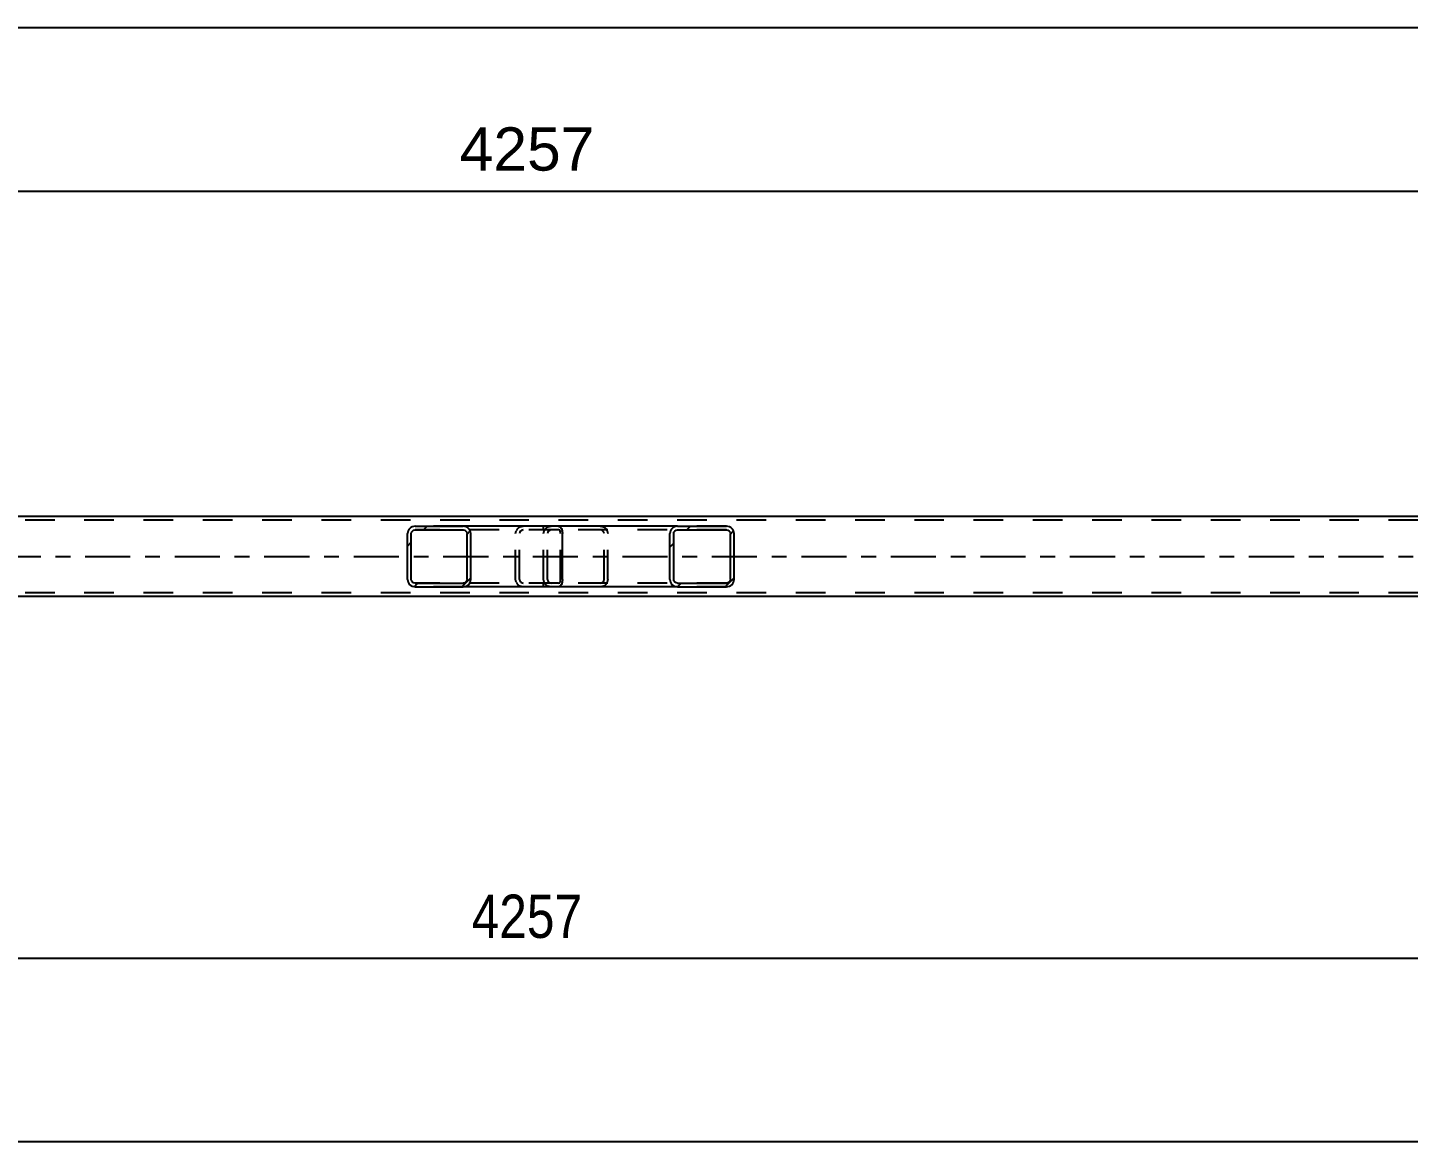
# Model space of a CAD drawing. Header units: millimetres. Extents: x -106 to 735, y -422 to 172.
# Drawn here: x 106.4 to 197.7, y -247 to -173.3 of the extents above; entities that cross this region are included whole.
import ezdxf

# ---------------------------------------------------------------- set-up
doc = ezdxf.new("R2010")
doc.units = ezdxf.units.MM
doc.linetypes.add('DXK_LINE_DOT2', pattern=[3.9198, 1.9599, -1.9599])
doc.linetypes.add('DXK_LINE_DOT3', pattern=[5.9187, 2.979, -0.9799, 0.9799, -0.9799])
doc.styles.add('Arial', font='ARIAL.TTF', dxfattribs={"height": 0.2})
doc.styles.add('Arial Narrow', font='ARIALN.TTF', dxfattribs={"height": 0.2})

# ---------------------------------------------------------------- blocks, each defined once
blk = doc.blocks.new('Part-717034374-3251 - 3113')
at = {"color": 2, "linetype": 'Continuous'}
for p, q in [((629.555, -205.669), (-37.726, -205.669)), ((223.783, -210.949), (59.514, -210.949))]:
    blk.add_line(p, q, dxfattribs=at)
at = {"color": 7, "linetype": 'DXK_LINE_DOT2'}
for p, q in [((629.555, -205.909), (-37.726, -205.909)), ((629.555, -210.709), (-37.726, -210.709))]:
    blk.add_line(p, q, dxfattribs=at)
at = {"color": 7, "linetype": 'DXK_LINE_DOT3'}
blk.add_line((-37.726, -208.309), (629.555, -208.309), dxfattribs=at)
blk = doc.blocks.new('Part-717034374-3304 - 3113')
at = {"linetype": 'Continuous'}
h = blk.add_hatch(dxfattribs=at)
h.set_pattern_fill('', scale=0.7, style=0, pattern_type=0)
h.set_pattern_definition([(45, (153.1103, -206.6051), (-1.57154, 1.57154), [])])
h.paths.add_polyline_path([(153.149, -206.789), (153.11, -206.605), (153, -206.449), (152.834, -206.345), (152.638, -206.309), (149.403, -206.309), (149.208, -206.345), (149.042, -206.449), (148.931, -206.605), (148.892, -206.789), (148.892, -209.829), (148.931, -210.012), (149.042, -210.168), (149.208, -210.272), (149.403, -210.309), (152.638, -210.309), (152.834, -210.272), (153, -210.168), (153.11, -210.012), (153.149, -209.829)])
h.paths.add_polyline_path([(152.874, -209.921), (152.819, -209.999), (152.736, -210.051), (152.638, -210.069), (149.403, -210.069), (149.306, -210.051), (149.223, -209.999), (149.167, -209.921), (149.148, -209.829), (149.148, -206.789), (149.167, -206.697), (149.223, -206.619), (149.306, -206.567), (149.403, -206.549), (152.638, -206.549), (152.736, -206.567), (152.819, -206.619), (152.874, -206.697), (152.894, -206.789), (152.894, -209.829)])
at = {"color": 7, "linetype": 'DXK_LINE_DOT2'}
for p, q in [((140.858, -206.345), (141.053, -206.309)), ((141.535, -206.309), (141.053, -206.309)), ((144.289, -206.309), (144.484, -206.345)), ((152.638, -206.309), (149.403, -206.309)), ((140.543, -206.789), (140.582, -206.605)), ((140.543, -209.829), (140.543, -206.789)), ((140.817, -206.697), (140.798, -206.789)), ((140.798, -209.829), (140.798, -206.789)), ((140.873, -206.619), (140.817, -206.697)), ((140.956, -206.567), (140.873, -206.619)), ((141.053, -206.549), (140.956, -206.567)), ((152.638, -206.549), (141.053, -206.549)), ((144.386, -206.567), (144.289, -206.549)), ((144.469, -206.619), (144.386, -206.567)), ((144.525, -206.697), (144.469, -206.619)), ((144.544, -206.789), (144.525, -206.697)), ((144.544, -209.829), (144.544, -206.789)), ((144.76, -206.605), (144.799, -206.789)), ((144.799, -209.829), (144.799, -206.789)), ((140.582, -210.012), (140.543, -209.829)), ((140.798, -209.829), (140.817, -209.921)), ((140.817, -209.921), (140.873, -209.999)), ((144.469, -209.999), (144.525, -209.921)), ((144.525, -209.921), (144.544, -209.829)), ((144.799, -209.829), (144.76, -210.012)), ((141.053, -210.309), (140.858, -210.272)), ((140.873, -209.999), (140.956, -210.051)), ((140.956, -210.051), (141.053, -210.069)), ((152.638, -210.069), (141.053, -210.069)), ((141.535, -210.309), (141.053, -210.309)), ((144.289, -210.069), (144.386, -210.051)), ((144.484, -210.272), (144.289, -210.309)), ((144.386, -210.051), (144.469, -209.999)), ((152.638, -210.309), (149.403, -210.309))]:
    blk.add_line(p, q, dxfattribs=at)
at = {"color": 2, "linetype": 'Continuous'}
for p, q in [((149.403, -206.309), (141.535, -206.309)), ((149.403, -206.309), (149.208, -206.345)), ((149.403, -206.309), (152.638, -206.309)), ((152.834, -206.345), (152.638, -206.309)), ((148.931, -206.605), (148.892, -206.789)), ((148.892, -209.829), (148.892, -206.789)), ((149.148, -206.789), (149.167, -206.697)), ((149.148, -209.829), (149.148, -206.789)), ((149.167, -206.697), (149.223, -206.619)), ((149.223, -206.619), (149.306, -206.567)), ((149.306, -206.567), (149.403, -206.549)), ((149.403, -206.549), (152.638, -206.549)), ((152.638, -206.549), (152.736, -206.567)), ((152.736, -206.567), (152.819, -206.619)), ((152.819, -206.619), (152.874, -206.697)), ((152.874, -206.697), (152.894, -206.789)), ((152.894, -209.829), (152.894, -206.789)), ((153.149, -206.789), (153.11, -206.605)), ((153.149, -209.829), (153.149, -206.789)), ((148.892, -209.829), (148.931, -210.012)), ((149.167, -209.921), (149.148, -209.829)), ((149.223, -209.999), (149.167, -209.921)), ((152.874, -209.921), (152.819, -209.999)), ((152.894, -209.829), (152.874, -209.921)), ((153.11, -210.012), (153.149, -209.829)), ((149.403, -210.309), (141.535, -210.309)), ((149.208, -210.272), (149.403, -210.309)), ((149.306, -210.051), (149.223, -209.999)), ((149.403, -210.069), (149.306, -210.051)), ((149.403, -210.069), (152.638, -210.069)), ((149.403, -210.309), (152.638, -210.309)), ((152.736, -210.051), (152.638, -210.069)), ((152.638, -210.309), (152.834, -210.272)), ((152.819, -209.999), (152.736, -210.051))]:
    blk.add_line(p, q, dxfattribs=at)
at = {"color": 7, "linetype": 'DXK_LINE_DOT2'}
for centre, start, end in [((141.034, -206.81), 110.75832, 155.68004), ((144.308, -206.81), 24.31996, 69.24168), ((141.034, -209.808), 204.31996, 249.24168), ((144.308, -209.808), 290.75832, 335.68004)]:
    blk.add_arc(centre, 0.496, start, end, dxfattribs=at)
at = {"color": 2, "linetype": 'Continuous'}
for centre, start, end in [((149.384, -206.81), 110.75831, 155.68004), ((152.658, -206.81), 24.31996, 69.24169), ((149.384, -209.808), 204.31996, 249.24169), ((152.658, -209.808), 290.75831, 335.68004)]:
    blk.add_arc(centre, 0.496, start, end, dxfattribs=at)
blk = doc.blocks.new('Part-717034374-3305 - 3113')
at = {"linetype": 'Continuous'}
h = blk.add_hatch(dxfattribs=at)
h.set_pattern_fill('', scale=0.7, style=0, pattern_type=0)
h.set_pattern_definition([(45, (135.6987, -206.6051), (-1.57154, 1.57154), [])])
h.paths.add_polyline_path([(135.737, -206.789), (135.699, -206.605), (135.59, -206.449), (135.427, -206.345), (135.234, -206.309), (132.05, -206.309), (131.857, -206.345), (131.694, -206.449), (131.585, -206.605), (131.547, -206.789), (131.547, -209.829), (131.585, -210.012), (131.694, -210.168), (131.857, -210.272), (132.05, -210.309), (135.234, -210.309), (135.427, -210.272), (135.59, -210.168), (135.699, -210.012), (135.737, -209.829)])
h.paths.add_polyline_path([(135.466, -209.921), (135.412, -209.999), (135.33, -210.051), (135.234, -210.069), (132.05, -210.069), (131.954, -210.051), (131.872, -209.999), (131.818, -209.921), (131.799, -209.829), (131.799, -206.789), (131.818, -206.697), (131.872, -206.619), (131.954, -206.567), (132.05, -206.549), (135.234, -206.549), (135.33, -206.567), (135.412, -206.619), (135.466, -206.697), (135.486, -206.789), (135.486, -209.829)])
at = {"color": 2, "linetype": 'Continuous'}
for p, q in [((132.05, -206.309), (131.857, -206.345)), ((132.05, -206.309), (135.234, -206.309)), ((141.535, -206.309), (135.234, -206.309)), ((135.427, -206.345), (135.234, -206.309)), ((141.535, -206.309), (141.639, -206.345)), ((131.585, -206.605), (131.547, -206.789)), ((131.547, -209.829), (131.547, -206.789)), ((131.799, -206.789), (131.818, -206.697)), ((131.799, -209.829), (131.799, -206.789)), ((131.818, -206.697), (131.872, -206.619)), ((131.872, -206.619), (131.954, -206.567)), ((131.954, -206.567), (132.05, -206.549)), ((132.05, -206.549), (135.234, -206.549)), ((135.234, -206.549), (135.33, -206.567)), ((135.33, -206.567), (135.412, -206.619)), ((135.412, -206.619), (135.466, -206.697)), ((135.466, -206.697), (135.486, -206.789)), ((135.486, -209.829), (135.486, -206.789)), ((135.737, -206.789), (135.699, -206.605)), ((135.737, -209.829), (135.737, -206.789)), ((141.639, -206.345), (141.726, -206.449)), ((141.726, -206.449), (141.785, -206.605)), ((141.785, -206.605), (141.806, -206.789)), ((141.806, -209.829), (141.806, -206.789)), ((131.547, -209.829), (131.585, -210.012)), ((131.818, -209.921), (131.799, -209.829)), ((131.872, -209.999), (131.818, -209.921)), ((135.466, -209.921), (135.412, -209.999)), ((135.486, -209.829), (135.466, -209.921)), ((135.699, -210.012), (135.737, -209.829)), ((141.806, -209.829), (141.785, -210.012)), ((131.857, -210.272), (132.05, -210.309)), ((131.954, -210.051), (131.872, -209.999)), ((132.05, -210.069), (131.954, -210.051)), ((132.05, -210.069), (135.234, -210.069)), ((132.05, -210.309), (135.234, -210.309)), ((135.33, -210.051), (135.234, -210.069)), ((135.234, -210.309), (135.427, -210.272)), ((141.535, -210.309), (135.234, -210.309)), ((135.412, -209.999), (135.33, -210.051)), ((141.639, -210.272), (141.535, -210.309)), ((141.726, -210.168), (141.639, -210.272)), ((141.785, -210.012), (141.726, -210.168))]:
    blk.add_line(p, q, dxfattribs=at)
at = {"color": 7, "linetype": 'DXK_LINE_DOT2'}
for p, q in [((135.234, -206.309), (132.05, -206.309)), ((139.008, -206.345), (139.201, -206.309)), ((140.543, -206.549), (140.543, -206.309)), ((141.535, -206.549), (132.05, -206.549)), ((138.698, -206.789), (138.736, -206.605)), ((138.698, -209.829), (138.698, -206.789)), ((138.968, -206.697), (138.949, -206.789)), ((138.949, -209.829), (138.949, -206.789)), ((139.023, -206.619), (138.968, -206.697)), ((139.104, -206.567), (139.023, -206.619)), ((139.201, -206.549), (139.104, -206.567)), ((141.587, -206.567), (141.535, -206.549)), ((141.631, -206.619), (141.587, -206.567)), ((141.66, -206.697), (141.631, -206.619)), ((141.67, -206.789), (141.66, -206.697)), ((141.67, -209.829), (141.67, -206.789)), ((138.736, -210.012), (138.698, -209.829)), ((138.949, -209.829), (138.968, -209.921)), ((138.968, -209.921), (139.023, -209.999)), ((141.631, -209.999), (141.66, -209.921)), ((141.66, -209.921), (141.67, -209.829)), ((141.535, -210.069), (132.05, -210.069)), ((135.234, -210.309), (132.05, -210.309)), ((139.201, -210.309), (139.008, -210.272)), ((139.023, -209.999), (139.045, -210.012)), ((139.045, -210.012), (139.104, -210.051)), ((139.104, -210.051), (139.201, -210.069)), ((140.543, -210.309), (140.543, -210.069)), ((141.535, -210.069), (141.587, -210.051)), ((141.587, -210.051), (141.631, -209.999))]:
    blk.add_line(p, q, dxfattribs=at)
at = {"color": 2, "linetype": 'Continuous'}
for centre, start, end in [((132.035, -206.804), 111.1941, 156.15059), ((135.249, -206.804), 23.84941, 68.8059), ((132.035, -209.814), 203.84941, 248.8059), ((135.249, -209.814), 291.1941, 336.15059)]:
    blk.add_arc(centre, 0.492, start, end, dxfattribs=at)
at = {"color": 7, "linetype": 'DXK_LINE_DOT2'}
for centre, start, end in [((139.186, -206.804), 111.1941, 156.15059), ((139.186, -209.814), 203.84941, 248.8059)]:
    blk.add_arc(centre, 0.492, start, end, dxfattribs=at)
blk = doc.blocks.new('StraightDimension-717034374-3528 - 3113')
at = {"color": 7, "linetype": 'Continuous'}
for p, q in [((54.314, -212.349), (54.314, -243.498)), ((224.583, -212.349), (224.583, -243.498)), ((55.814, -234.286), (52.814, -235.486)), ((223.083, -235.486), (226.083, -234.286)), ((54.314, -234.886), (224.583, -234.886))]:
    blk.add_line(p, q, dxfattribs=at)
at = {"color": 0}
blk.add_wipeout([(143.705, -234.136), (143.705, -229.936), (135.192, -229.936), (135.192, -234.136)], dxfattribs=at)
at = {"color": 3, "style": 'Arial Narrow'}
blk.add_text('4257', height=2.8633, dxfattribs=at).set_placement((135.792, -233.536))
at = {"color": 0, "linetype": 'Continuous'}
blk.add_wipeout([(223.983, -235.586), (219.783, -235.586), (219.783, -244.098), (223.983, -244.098)], dxfattribs=at)
at = {"color": 3, "linetype": 'Continuous', "style": 'Arial Narrow'}
blk.add_text('7883', height=2.8633, rotation=90.00021, dxfattribs=at).set_placement((223.383, -243.498))
blk = doc.blocks.new('StraightDimension-717034374-3647 - 3113')
at = {"color": 7, "linetype": 'Continuous'}
blk.add_line((-46.346, -173.317), (629.555, -173.317), dxfattribs=at)
blk = doc.blocks.new('StraightDimension-717034374-3668 - 3113')
at = {"color": 7, "linetype": 'Continuous'}
blk.add_line((-46.986, -246.997), (630.195, -246.997), dxfattribs=at)
blk = doc.blocks.new('StraightDimension-717034374-45410 - 3113')
at = {"color": 7, "linetype": 'Continuous'}
for p, q in [((54.314, -197.048), (54.314, -181.28)), ((224.583, -197.048), (224.583, -181.28)), ((55.814, -183.53), (52.814, -184.73)), ((54.314, -184.13), (224.583, -184.13)), ((223.083, -184.73), (226.083, -183.53))]:
    blk.add_line(p, q, dxfattribs=at)
at = {"color": 0}
blk.add_wipeout([(144.496, -183.38), (144.496, -179.18), (134.401, -179.18), (134.401, -183.38)], dxfattribs=at)
at = {"color": 3, "style": 'Arial'}
blk.add_text('4257', height=2.8652, dxfattribs=at).set_placement((135.001, -182.78))

msp = doc.modelspace()

# ---------------------------------------------------------------- block references
for name in ['StraightDimension-717034374-3647 - 3113', 'Part-717034374-3251 - 3113', 'Part-717034374-3305 - 3113', 'Part-717034374-3304 - 3113', 'StraightDimension-717034374-3528 - 3113']:
    msp.add_blockref(name, (0, 0))

# ---------------------------------------------------------------- next in the draw order: block references
for name in ['StraightDimension-717034374-45410 - 3113', 'StraightDimension-717034374-3668 - 3113']:
    msp.add_blockref(name, (0, 0))

doc.saveas('drawing.dxf')
